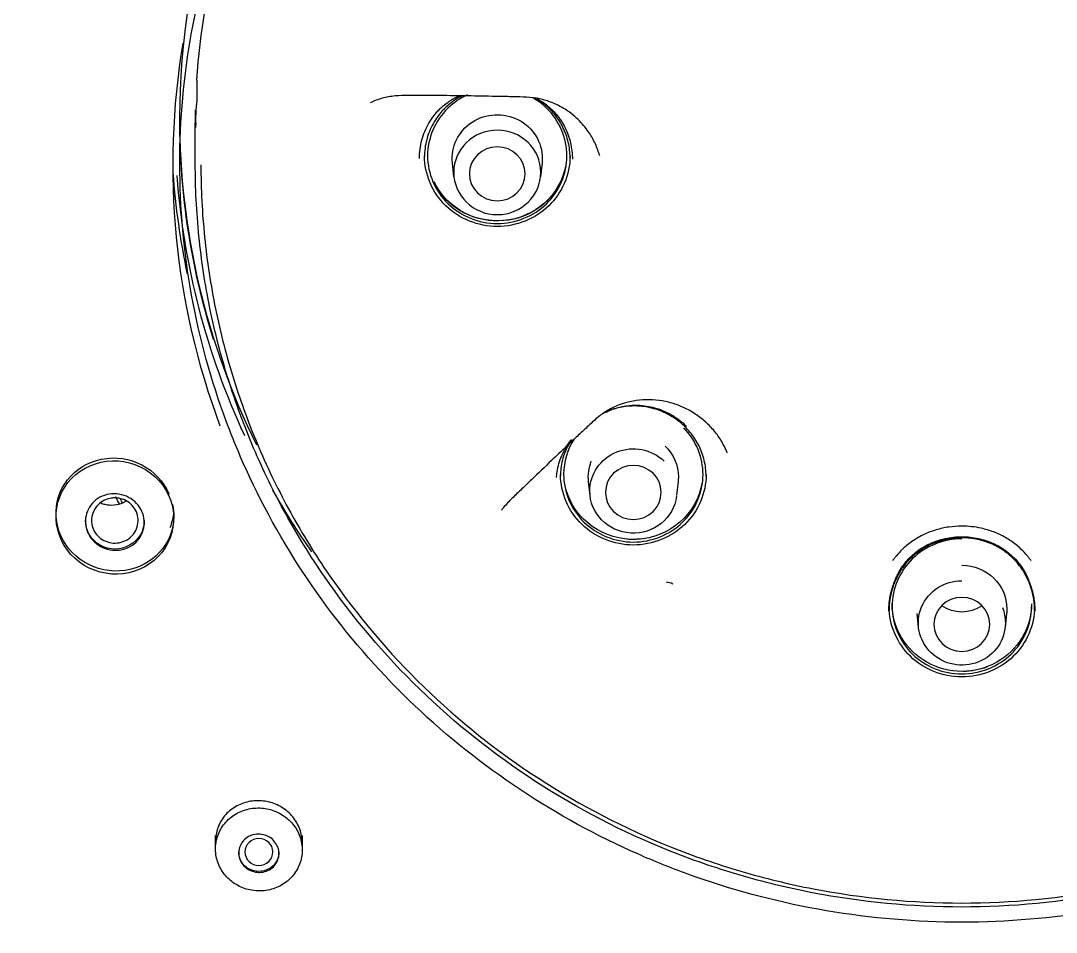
# Model space of a CAD drawing. Header units: centimetres. Extents: x -1797 to 2001, y -8788 to 1856.
# Drawn here: x -919.056 to -915.712, y -8518.914 to -8515.969 of the extents above; entities that cross this region are included whole.
import ezdxf

# ---------------------------------------------------------------- set-up
doc = ezdxf.new("R2010")
doc.units = ezdxf.units.CM
doc.header["$LTSCALE"] = 100
doc.header["$MEASUREMENT"] = 0
doc.layers.add('ID_Furniture-Fixed_02', color=145, linetype='Continuous')
doc.layers.add('WALL-03', color=2, linetype='Continuous')

# ---------------------------------------------------------------- blocks, each defined once
blk = doc.blocks.new('A$C5f37530c')
at = {"layer": 'ID_Furniture-Fixed_02'}
for p, q in [((-64.4726, -162.4361), (-64.4727, -162.4361)), ((-65.3333, -162.5828), (-65.3574, -162.5914)), ((-66.6024, -162.7163), (-66.6024, -162.6693)), ((-65.5192, -162.6565), (-65.5429, -162.6671)), ((-66.8824, -162.6728), (-66.8824, -162.7163)), ((-66.2581, -163.1537), (-66.2581, -163.1537)), ((-64.6124, -163.3885), (-64.6172, -163.4333)), ((-64.328, -163.4333), (-64.3329, -163.3885)), ((-67.3973, -163.7465), (-67.3973, -163.7576)), ((-67.0173, -163.7486), (-67.0173, -163.7405)), ((-65.673, -163.8148), (-65.6779, -163.8596)), ((-65.3887, -163.8596), (-65.3936, -163.8148)), ((-66.7597, -163.8479), (-66.7705, -163.8706)), ((-65.7683, -163.8782), (-65.7683, -163.8826)), ((-65.2983, -163.8823), (-65.2983, -163.8757)), ((-66.8375, -164.0276), (-66.8465, -164.0513)), ((-66.1124, -164.844), (-66.1172, -164.8887)), ((-65.828, -164.8887), (-65.8329, -164.844)), ((-66.9476, -164.8865), (-66.9476, -165.0012)), ((-66.2076, -164.9082), (-66.2076, -164.9117)), ((-65.7376, -164.9115), (-65.7376, -164.9052)), ((-66.9469, -165.0037), (-66.9469, -165.0594)), ((-66.9469, -165.0594), (-66.9446, -165.0594)), ((-66.9425, -165.1564), (-66.9425, -165.1008))]:
    blk.add_line(p, q, dxfattribs=at)
for centre, radius, start, end in [((-64.4725, -165.0345), 2.5984, 90.0044, 109.347), ((-64.4728, -165.0349), 2.5988, 70.6627, 89.9959), ((-64.4974, -164.9725), 2.5314, 114.3929, 134.0692), ((-64.5493, -164.9168), 2.4553, 134.1043, 154.1945), ((-65.4214, -163.5111), 0.0236, 258.1018, 310.3292), ((-64.617, -164.8813), 2.4024, 159.4752, 189.4519), ((-64.6127, -164.8867), 2.3849, 159.4954, 179.9858), ((-64.6082, -164.8847), 2.3895, 180.0335, 200.4925), ((-64.6174, -165.0012), 2.3302, 180, 181.4316), ((-67.1747, -165.019), 0.2284, 0.1838, 3.9875), ((-67.7705, -165.1301), 0.8286, 2.0281, 3.7068)]:
    blk.add_arc(centre, radius, start, end, dxfattribs=at)
for centre, major_axis in [((-64.4726, -165.0029), (5.645, 0)), ((-66.7424, -162.6631), (0.045, 0)), ((-64.4726, -163.3981), (0.09, 0)), ((-65.5333, -163.8244), (0.09, 0)), ((-65.9726, -164.8583), (0.1405, 0)), ((-65.9726, -164.8536), (-0.09, 0))]:
    blk.add_ellipse(centre, major_axis=major_axis, ratio=0.970296, dxfattribs=at)
for centre, major_axis, ratio, start_param, end_param in [((-66.7424, -162.6631), (0.065, 0), 0.970296, 0, 3.141593), ((-64.4726, -164.8861), (-2.525, 0), 0.970296, 5.070408, 5.139768), ((-64.4726, -163.4647), (0.225, 0), 0.970296, 0, 3.141593), ((-64.4726, -163.4029), (0.1405, 0), 0.970296, 0, 4.712389), ((-64.4726, -163.4661), (-0.2268, 0), 0.970296, 4.349134, 4.692969), ((-64.4726, -163.4029), (0.1405, 0), 0.970296, 5.911926, 6.283185), ((-64.4726, -163.5443), (-0.1096, 0), 0.970296, 4.078539, 5.346239), ((-64.4726, -163.4481), (0.1454, 0), 0.970296, 0, 0.10522), ((-64.4726, -163.4481), (0.1454, 0), 0.970296, 4.712389, 6.283185), ((-67.2073, -163.7531), (0.1835, 0.0518), 0.954191, 0, 5.627381), ((-64.4726, -165.0205), (-2.5397, 0), 0.970296, 5.684722, 5.77982), ((-67.2073, -163.7337), (0.095, 0), 0.970296, 0, 3.141593), ((-65.5333, -163.891), (0.225, 0), 0.970296, 0.155832, 2.882791), ((-65.5333, -163.8924), (-0.2268, 0), 0.970296, 4.584513, 4.804481), ((-67.2073, -163.7531), (0.1835, 0.0518), 0.954191, 5.817485, 6.283185), ((-65.5333, -163.8291), (-0.1405, 0), 0.970296, 3.261781, 6.283185), ((-67.2073, -163.7749), (-0.19, 0), 0.970296, 3.213193, 3.500122), ((-64.4726, -165.1352), (-3.0542, 0), 0.970296, -0.472107, -0.463588), ((-64.4726, -165.1502), (-3.051, 0), 0.970296, -0.477295, -0.473119), ((-65.5333, -163.8291), (-0.1405, 0), 0.970296, 0, 2.356194), ((-64.4726, -164.8861), (-2.525, 0), 0.970296, 5.855806, 5.925166), ((-65.5333, -163.8744), (0.1454, 0), 0.970296, 3.036373, 3.509552), ((-65.5333, -163.8744), (0.1454, 0), 0.970296, 0, 0.10522), ((-65.5333, -163.8744), (0.1454, 0), 0.970296, 5.497787, 6.283185), ((-64.4726, -165.0374), (-2.525, 0), 0.970296, 5.835548, 6.283185), ((-64.4726, -165.0205), (-2.5397, 0), 0.970296, 5.859486, 6.21312), ((-64.4726, -165.0302), (-2.525, 0), 0.970296, 5.988335, 6.283185), ((-64.4726, -165.0302), (2.5526, 0), 0.970296, 2.937825, 3.071527), ((-65.9726, -164.9215), (-0.2268, 0), 0.970296, 3.540863, 5.842873), ((-65.9726, -164.9201), (-0.225, 0), 0.970296, 3.234573, 5.849383), ((-65.9726, -164.9036), (0.1454, 0), 0.970296, 3.036373, 6.283185), ((-65.9726, -164.9036), (0.1454, 0), 0.970296, 0, 0.10522), ((-64.4726, -165.0302), (-5.6075, 0), 0.970296, 0, 1.304545), ((-64.4726, -165.0302), (-2.525, 0), 0.970296, 0, 2.960016), ((-64.4726, -164.9407), (-2.475, 0), 0.970296, 0.032329, 0.056596), ((-64.4726, -165.0012), (-2.475, 0), 0.970296, 0.064692, 0.449121)]:
    blk.add_ellipse(centre, major_axis=major_axis, ratio=ratio, start_param=start_param, end_param=end_param, dxfattribs=at)
for points, degree, knots in [([(-70.4169, -164.2267), (-70.4, -164.1104), (-70.3712, -163.9482), (-70.262, -163.4578), (-70.0375, -162.7785), (-69.6987, -162.1409), (-69.4053, -161.6981), (-69.2596, -161.5013), (-69.015, -161.2035), (-68.8548, -161.031), (-68.5773, -160.7618), (-68.4005, -160.6073), (-68.0942, -160.3703), (-67.8891, -160.2273), (-67.4351, -159.9444), (-66.7767, -159.615), (-66.0793, -159.3975), (-65.5365, -159.284), (-65.2961, -159.2458), (-64.9061, -159.2031), (-64.4726, -159.1813), (-64.0391, -159.2031), (-63.6492, -159.2458), (-63.4088, -159.284), (-62.8659, -159.3975), (-62.1685, -159.615), (-61.5102, -159.9444), (-61.0561, -160.2273), (-60.8511, -160.3703), (-60.5447, -160.6073), (-60.368, -160.7618), (-60.0905, -161.031), (-59.9302, -161.2035), (-59.6857, -161.5013), (-59.54, -161.6981), (-59.2465, -162.1409), (-58.9078, -162.7785), (-58.6833, -163.4578), (-58.5741, -163.9482), (-58.5453, -164.1104), (-58.5284, -164.2267)], 3, [0.2715949, 0.2715949, 0.2715949, 0.2715949, 0.2812305, 0.2851025, 0.3127892, 0.339482, 0.3437195, 0.3560105, 0.3593529, 0.3749833, 0.375032, 0.3906139, 0.3938894, 0.4062477, 0.4107021, 0.4368761, 0.4649885, 0.4687355, 0.4811162, 0.4843693, 0.5, 0.5156307, 0.5188838, 0.5312645, 0.5350115, 0.5631239, 0.5892979, 0.5937523, 0.6061106, 0.6093861, 0.624968, 0.6250169, 0.6406471, 0.6439896, 0.6562805, 0.660518, 0.6872108, 0.7148975, 0.7187695, 0.7284051, 0.7284051, 0.7284051, 0.7284051]), ([(-64.4726, -170.4466), (-64.843, -170.4466), (-65.2071, -170.4115), (-65.7445, -170.3081), (-65.9221, -170.2651), (-66.2743, -170.1616), (-66.4493, -170.1009), (-66.9585, -169.8961), (-67.2805, -169.7289), (-67.8898, -169.334), (-68.1783, -169.1041), (-68.6955, -168.6022), (-68.9276, -168.3285), (-69.2349, -167.8827), (-69.3304, -167.7283), (-69.5033, -167.4143), (-69.5814, -167.254), (-69.7911, -166.7631), (-69.8987, -166.4203), (-70.0427, -165.718), (-70.0783, -165.3649), (-70.0787, -164.6555), (-70.0423, -164.2953), (-69.8993, -163.5979), (-69.7936, -163.2589), (-69.5831, -162.765), (-69.5038, -162.602), (-69.3302, -162.2867), (-69.236, -162.1343), (-68.9317, -161.692), (-68.7001, -161.4171), (-68.1771, -160.9091), (-67.8934, -160.6836), (-67.4381, -160.3882), (-67.2813, -160.2968), (-66.9571, -160.1285), (-66.789, -160.0513), (-66.2795, -159.8463), (-65.9301, -159.7434), (-65.212, -159.6039), (-64.8404, -159.5681), (-64.1088, -159.5678), (-63.7452, -159.6023), (-63.2032, -159.7065), (-63.023, -159.7503), (-62.6716, -159.8537), (-62.4994, -159.9134), (-61.9933, -160.1164), (-61.668, -160.2844), (-61.0538, -160.6819), (-60.7712, -160.9069), (-60.2539, -161.4079), (-60.017, -161.6875), (-59.6092, -162.2792), (-59.4368, -162.5916), (-59.2255, -163.0848), (-59.1628, -163.2544), (-59.0556, -163.5964), (-59.011, -163.7688), (-58.9037, -164.2902), (-58.8672, -164.6431), (-58.8664, -165.3604), (-58.9025, -165.7155), (-59.0088, -166.237), (-59.053, -166.4093), (-59.1592, -166.7507), (-59.2216, -166.9207), (-59.4325, -167.4156), (-59.6045, -167.7281), (-60.0104, -168.319), (-60.247, -168.5991), (-60.7641, -169.1017), (-61.0461, -169.3271), (-61.5046, -169.6255), (-61.664, -169.7185), (-61.9879, -169.8868), (-62.1532, -169.9628), (-62.6589, -170.1667), (-63.0104, -170.271), (-63.7358, -170.4115), (-64.1023, -170.4466), (-64.4726, -170.4466)], 3, [0, 0, 0, 0, 0.03125, 0.03125, 0.046875, 0.046875, 0.0625, 0.0625, 0.09375, 0.09375, 0.125, 0.125, 0.15625, 0.15625, 0.171875, 0.171875, 0.1875, 0.1875, 0.21875, 0.21875, 0.25, 0.25, 0.28125, 0.28125, 0.3125, 0.3125, 0.328125, 0.328125, 0.34375, 0.34375, 0.375, 0.375, 0.40625, 0.40625, 0.421875, 0.421875, 0.4375, 0.4375, 0.46875, 0.46875, 0.5, 0.5, 0.53125, 0.53125, 0.546875, 0.546875, 0.5625, 0.5625, 0.59375, 0.59375, 0.625, 0.625, 0.65625, 0.65625, 0.6875, 0.6875, 0.703125, 0.703125, 0.71875, 0.71875, 0.75, 0.75, 0.78125, 0.78125, 0.796875, 0.796875, 0.8125, 0.8125, 0.84375, 0.84375, 0.875, 0.875, 0.90625, 0.90625, 0.921875, 0.921875, 0.9375, 0.9375, 0.96875, 0.96875, 1, 1, 1, 1]), ([(-64.1622, -170.4197), (-63.8992, -170.4056), (-63.6394, -170.3736), (-63.2041, -170.2898), (-63.0269, -170.2469), (-62.6756, -170.1437), (-62.501, -170.0831), (-61.9932, -169.8789), (-61.6721, -169.7122), (-61.0643, -169.3182), (-60.7765, -169.0889), (-60.2607, -168.5883), (-60.0292, -168.3153), (-59.7226, -167.8707), (-59.6275, -167.7167), (-59.455, -167.4036), (-59.377, -167.2436), (-59.1679, -166.754), (-59.0606, -166.4121), (-58.917, -165.7116), (-58.8815, -165.3594), (-58.8811, -164.6518), (-58.9174, -164.2926), (-59.0599, -163.597), (-59.1655, -163.2589), (-59.3754, -162.7662), (-59.4545, -162.6036), (-59.6276, -162.2892), (-59.7216, -162.1371), (-60.0251, -161.696), (-60.2561, -161.4218), (-60.7777, -160.9151), (-61.0607, -160.6903), (-61.5148, -160.3956), (-61.6713, -160.3045), (-61.9946, -160.1365), (-62.1622, -160.0595), (-62.6704, -159.8551), (-63.0189, -159.7524), (-63.7352, -159.6133), (-64.1058, -159.5776), (-64.8355, -159.5774), (-65.1982, -159.6117), (-65.7387, -159.7157), (-65.9185, -159.7593), (-66.269, -159.8624), (-66.4407, -159.922), (-66.9455, -160.1245), (-67.27, -160.292), (-67.8827, -160.6885), (-68.1644, -160.9129), (-68.6805, -161.4127), (-68.9168, -161.6915), (-69.3235, -162.2817), (-69.4955, -162.5933), (-69.7062, -163.0852), (-69.7687, -163.2543), (-69.8757, -163.5955), (-69.9201, -163.7675), (-70.0271, -164.2875), (-70.0636, -164.6395), (-70.0643, -165.3549), (-70.0284, -165.7091), (-69.9223, -166.2293), (-69.8783, -166.4011), (-69.7723, -166.7417), (-69.7101, -166.9112), (-69.4998, -167.4048), (-69.3282, -167.7165), (-68.9233, -168.3058), (-68.6874, -168.5853), (-68.1715, -169.0865), (-67.8903, -169.3114), (-67.4329, -169.609), (-67.274, -169.7017), (-66.951, -169.8697), (-66.7861, -169.9455), (-66.3349, -170.1274), (-66.0417, -170.2191), (-65.7403, -170.2871)], 3, [0.0087958, 0.0087958, 0.0087958, 0.0087958, 0.03125, 0.03125, 0.046875, 0.046875, 0.0625, 0.0625, 0.09375, 0.09375, 0.125, 0.125, 0.15625, 0.15625, 0.171875, 0.171875, 0.1875, 0.1875, 0.21875, 0.21875, 0.25, 0.25, 0.28125, 0.28125, 0.3125, 0.3125, 0.328125, 0.328125, 0.34375, 0.34375, 0.375, 0.375, 0.40625, 0.40625, 0.421875, 0.421875, 0.4375, 0.4375, 0.46875, 0.46875, 0.5, 0.5, 0.53125, 0.53125, 0.546875, 0.546875, 0.5625, 0.5625, 0.59375, 0.59375, 0.625, 0.625, 0.65625, 0.65625, 0.6875, 0.6875, 0.703125, 0.703125, 0.71875, 0.71875, 0.75, 0.75, 0.78125, 0.78125, 0.796875, 0.796875, 0.8125, 0.8125, 0.84375, 0.84375, 0.875, 0.875, 0.90625, 0.90625, 0.921875, 0.921875, 0.9375, 0.9375, 0.9638021, 0.9638021, 0.9638021, 0.9638021]), ([(-64.4726, -162.4851), (-64.6336, -162.4851), (-64.8774, -162.5082), (-65.1535, -162.5755), (-65.3074, -162.6249), (-65.5327, -162.7092), (-65.8567, -162.8769), (-66.109, -163.0781), (-66.3366, -163.2989), (-66.4923, -163.4828), (-66.6384, -163.7197), (-66.7112, -163.8601), (-66.7764, -164.0029), (-66.8447, -164.1879), (-66.9041, -164.4177), (-66.9398, -164.6519), (-66.9476, -164.8085), (-66.9476, -164.8869), (-66.9476, -164.8872), (-66.9476, -164.8875)], 3, [0, 0, 0, 0, 0.0312417, 0.0468631, 0.0546738, 0.0624845, 0.0937272, 0.12497, 0.12497, 0.1562124, 0.1718336, 0.1796441, 0.1874547, 0.2030759, 0.2186971, 0.2343183, 0.2499395, 0.2499395, 0.25, 0.25, 0.25, 0.25]), ([(-66.9294, -164.8827), (-66.9294, -164.8824), (-66.9294, -164.8821), (-66.9294, -164.8042), (-66.9216, -164.6488), (-66.8861, -164.4163), (-66.8272, -164.1882), (-66.7594, -164.0046), (-66.6947, -163.8629), (-66.6225, -163.7235), (-66.4774, -163.4883), (-66.3228, -163.3059), (-66.0969, -163.0866), (-65.8465, -162.8869), (-65.5249, -162.7204), (-65.3013, -162.6368), (-65.1485, -162.5877), (-64.8745, -162.521), (-64.6324, -162.498), (-64.4726, -162.498)], 3, [0.75, 0.75, 0.75, 0.75, 0.7500605, 0.7500605, 0.7656817, 0.7813029, 0.7969241, 0.8125453, 0.8203559, 0.8281664, 0.8437876, 0.87503, 0.87503, 0.9062728, 0.9375155, 0.9453262, 0.9531369, 0.9687583, 1, 1, 1, 1]), ([(-61.9977, -164.9019), (-61.9976, -164.8968), (-61.9976, -164.8917), (-61.9976, -164.7298), (-62.0216, -164.4929), (-62.1009, -164.1871), (-62.2093, -163.8928), (-62.3634, -163.6127), (-62.5573, -163.3597), (-62.6654, -163.2439), (-62.8371, -163.0773), (-63.0272, -162.926), (-63.3066, -162.764), (-63.5255, -162.6638), (-63.7548, -162.5844), (-64.0682, -162.5083), (-64.3113, -162.4851), (-64.4726, -162.4851), (-64.4726, -162.4851), (-64.4726, -162.4851), (-64.4726, -162.4851)], 3, [0.7487894, 0.7487894, 0.7487894, 0.7487894, 0.7498052, 0.7498052, 0.7810462, 0.7966667, 0.8122872, 0.8435283, 0.8591488, 0.8747693, 0.8747693, 0.9060767, 0.9217304, 0.9373841, 0.9530378, 0.9686915, 0.9999989, 0.9999989, 0.9999989, 1, 1, 1, 1]), ([(-64.4726, -162.498), (-64.4726, -162.498), (-64.4726, -162.498), (-64.4726, -162.498), (-64.3125, -162.498), (-64.0711, -162.5211), (-63.7601, -162.5965), (-63.5325, -162.6754), (-63.3153, -162.7749), (-63.0379, -162.9356), (-62.8491, -163.0859), (-62.6787, -163.2513), (-62.5714, -163.3661), (-62.379, -163.6173), (-62.226, -163.8954), (-62.1184, -164.1875), (-62.0399, -164.4901), (-62.0161, -164.7242), (-62.0159, -164.8788)], 3, [0, 0, 0, 0, 0.0000011, 0.0000011, 0.0000011, 0.0313085, 0.0469622, 0.0626159, 0.0782696, 0.0939233, 0.1252307, 0.1252307, 0.1408512, 0.1564717, 0.1877128, 0.2033333, 0.2189538, 0.25, 0.25, 0.25, 0.25]), ([(-66.7366, -162.5371), (-66.7209, -162.5375), (-66.7052, -162.5405), (-66.6906, -162.5459), (-66.676, -162.5513), (-66.6623, -162.5591), (-66.6504, -162.5689), (-66.6386, -162.5786), (-66.6284, -162.5904), (-66.6206, -162.6034), (-66.6129, -162.6164), (-66.6074, -162.6309), (-66.6046, -162.6457), (-66.6019, -162.6605), (-66.6017, -162.6759), (-66.6043, -162.6908), (-66.6068, -162.7057), (-66.612, -162.7204), (-66.6195, -162.7337), (-66.627, -162.7469), (-66.637, -162.7591), (-66.6486, -162.7693), (-66.6602, -162.7795), (-66.6737, -162.788), (-66.6881, -162.7939), (-66.7025, -162.7999), (-66.7182, -162.8036), (-66.7337, -162.8048), (-66.7494, -162.8059), (-66.7653, -162.8045), (-66.7804, -162.8006), (-66.7955, -162.7967), (-66.81, -162.7903), (-66.8228, -162.7818), (-66.8357, -162.7734), (-66.8472, -162.7626), (-66.8563, -162.7505), (-66.8654, -162.7384), (-66.8725, -162.7246), (-66.8769, -162.7102), (-66.8813, -162.6958), (-66.8831, -162.6804), (-66.8822, -162.6654), (-66.8814, -162.6504), (-66.8778, -162.6353), (-66.8717, -162.6213), (-66.8657, -162.6074), (-66.8571, -162.5942), (-66.8467, -162.5829), (-66.8363, -162.5716), (-66.8237, -162.5619), (-66.81, -162.5545), (-66.7963, -162.5471), (-66.7811, -162.5419), (-66.7657, -162.5392), (-66.7561, -162.5375), (-66.7463, -162.5368), (-66.7366, -162.5371)], 3, [0, 0, 0, 0, 0.053826, 0.053826, 0.053826, 0.107647, 0.107647, 0.107647, 0.161545, 0.161545, 0.161545, 0.215468, 0.215468, 0.215468, 0.269318, 0.269318, 0.269318, 0.323033, 0.323033, 0.323033, 0.376607, 0.376607, 0.376607, 0.430099, 0.430099, 0.430099, 0.483601, 0.483601, 0.483601, 0.537201, 0.537201, 0.537201, 0.590944, 0.590944, 0.590944, 0.644815, 0.644815, 0.644815, 0.69874, 0.69874, 0.69874, 0.752623, 0.752623, 0.752623, 0.806385, 0.806385, 0.806385, 0.86, 0.86, 0.86, 0.913507, 0.913507, 0.913507, 0.966995, 0.966995, 0.966995, 1, 1, 1, 1]), ([(-66.7424, -162.5971), (-66.7497, -162.5972), (-66.757, -162.5986), (-66.7639, -162.601), (-66.7707, -162.6034), (-66.7773, -162.6069), (-66.783, -162.6114), (-66.7886, -162.6158), (-66.7936, -162.6211), (-66.7974, -162.627), (-66.8013, -162.6329), (-66.8041, -162.6395), (-66.8058, -162.6462), (-66.8074, -162.6529), (-66.8078, -162.66), (-66.8071, -162.6668), (-66.8063, -162.6736), (-66.8042, -162.6804), (-66.8011, -162.6866), (-66.798, -162.6928), (-66.7937, -162.6985), (-66.7886, -162.7033), (-66.7834, -162.7082), (-66.7773, -162.7122), (-66.7707, -162.7151), (-66.7641, -162.718), (-66.7568, -162.7198), (-66.7495, -162.7204), (-66.7423, -162.7211), (-66.7348, -162.7205), (-66.7276, -162.7188), (-66.7205, -162.717), (-66.7136, -162.7141), (-66.7075, -162.7103), (-66.7014, -162.7065), (-66.6958, -162.7016), (-66.6914, -162.6961), (-66.6869, -162.6906), (-66.6833, -162.6843), (-66.681, -162.6778), (-66.6786, -162.6712), (-66.6774, -162.6643), (-66.6774, -162.6574), (-66.6775, -162.6505), (-66.6787, -162.6436), (-66.6811, -162.6371), (-66.6836, -162.6306), (-66.6872, -162.6245), (-66.6918, -162.6192), (-66.6963, -162.6139), (-66.702, -162.6092), (-66.7082, -162.6057), (-66.7144, -162.6022), (-66.7214, -162.5996), (-66.7286, -162.5982), (-66.7331, -162.5974), (-66.7378, -162.597), (-66.7424, -162.5971)], 3, [0, 0, 0, 0, 0.053451, 0.053451, 0.053451, 0.106916, 0.106916, 0.106916, 0.160183, 0.160183, 0.160183, 0.21336, 0.21336, 0.21336, 0.266679, 0.266679, 0.266679, 0.320306, 0.320306, 0.320306, 0.374277, 0.374277, 0.374277, 0.428479, 0.428479, 0.428479, 0.482692, 0.482692, 0.482692, 0.536693, 0.536693, 0.536693, 0.590352, 0.590352, 0.590352, 0.643691, 0.643691, 0.643691, 0.696873, 0.696873, 0.696873, 0.750126, 0.750126, 0.750126, 0.803645, 0.803645, 0.803645, 0.857513, 0.857513, 0.857513, 0.911661, 0.911661, 0.911661, 0.965897, 0.965897, 0.965897, 1, 1, 1, 1]), ([(-66.6025, -162.6928), (-66.6025, -162.6983), (-66.6028, -162.7038), (-66.6035, -162.7092), (-66.6055, -162.7241), (-66.6101, -162.7389), (-66.6172, -162.7524), (-66.6241, -162.7658), (-66.6336, -162.7784), (-66.6449, -162.789), (-66.656, -162.7995), (-66.6692, -162.8084), (-66.6833, -162.8149), (-66.6974, -162.8215), (-66.7128, -162.8258), (-66.7283, -162.8276), (-66.7438, -162.8294), (-66.7598, -162.8287), (-66.7749, -162.8256), (-66.7902, -162.8224), (-66.805, -162.8167), (-66.8181, -162.8089), (-66.8314, -162.8011), (-66.8433, -162.791), (-66.853, -162.7794), (-66.8626, -162.7677), (-66.8703, -162.7543), (-66.8753, -162.7401), (-66.88, -162.7268), (-66.8824, -162.7124), (-66.8824, -162.6982)], 3, [0.2506603, 0.2506603, 0.2506603, 0.2506603, 0.2704016, 0.2704016, 0.2704016, 0.3241708, 0.3241708, 0.3241708, 0.3775931, 0.3775931, 0.3775931, 0.4307943, 0.4307943, 0.4307943, 0.483994, 0.483994, 0.483994, 0.5374103, 0.5374103, 0.5374103, 0.5911681, 0.5911681, 0.5911681, 0.6452468, 0.6452468, 0.6452468, 0.6994855, 0.6994855, 0.6994855, 0.7507414, 0.7507414, 0.7507414, 0.7507414]), ([(-64.4726, -163.2283), (-64.5347, -163.2283), (-64.5954, -163.253), (-64.6822, -163.3371), (-64.7076, -163.3966), (-64.7076, -163.4561), (-64.7076, -163.4562), (-64.7076, -163.4563)], 3, [0, 0, 0, 0, 0.125, 0.125, 0.25, 0.25, 0.2502171, 0.2502171, 0.2502171, 0.2502171]), ([(-64.4726, -163.6743), (-64.532, -163.6743), (-64.5901, -163.6507), (-64.6732, -163.5703), (-64.6976, -163.5133), (-64.6977, -163.3995), (-64.6739, -163.3428), (-64.59, -163.2613), (-64.5322, -163.238), (-64.4727, -163.238)], 3, [0.5000581, 0.5000581, 0.5000581, 0.5000581, 0.625, 0.625, 0.75, 0.75, 0.875, 0.875, 1, 1, 1, 1]), ([(-64.4727, -163.238), (-64.4133, -163.238), (-64.3551, -163.2616), (-64.2721, -163.342), (-64.2477, -163.399), (-64.2476, -163.456), (-64.2476, -163.4562), (-64.2476, -163.4563)], 3, [0, 0, 0, 0, 0.125, 0.125, 0.25, 0.25, 0.2502984, 0.2502984, 0.2502984, 0.2502984]), ([(-64.2376, -163.456), (-64.2377, -163.3967), (-64.2626, -163.3376), (-64.3502, -163.2526), (-64.4105, -163.2283), (-64.4726, -163.2283)], 3, [0.7502171, 0.7502171, 0.7502171, 0.7502171, 0.875, 0.875, 1, 1, 1, 1]), ([(-64.7086, -163.4413), (-64.7085, -163.4428), (-64.7085, -163.4473), (-64.708, -163.4583), (-64.7069, -163.4697), (-64.7054, -163.4794), (-64.7043, -163.4859), (-64.7027, -163.494), (-64.7005, -163.5036), (-64.698, -163.5131), (-64.6951, -163.5225), (-64.6909, -163.5347), (-64.6872, -163.5437), (-64.6829, -163.5534), (-64.6792, -163.5611), (-64.673, -163.5723), (-64.6661, -163.5832), (-64.6573, -163.5954), (-64.6489, -163.6053), (-64.6399, -163.6147), (-64.632, -163.6222), (-64.6203, -163.6322), (-64.6024, -163.6452), (-64.5849, -163.6549), (-64.5687, -163.6622), (-64.5605, -163.6655), (-64.5458, -163.6706), (-64.5263, -163.676), (-64.4996, -163.6803), (-64.4816, -163.6813), (-64.4726, -163.6813)], 3, [0.4999999, 0.4999999, 0.4999999, 0.4999999, 0.5060622, 0.5190686, 0.5450815, 0.5515847, 0.558088, 0.5710944, 0.5841009, 0.5971073, 0.6101138, 0.6231202, 0.6491331, 0.6491331, 0.6666764, 0.6842198, 0.7017631, 0.7193065, 0.7456215, 0.7543932, 0.7719365, 0.7894799, 0.8157949, 0.8596532, 0.8684249, 0.8859683, 0.8947399, 0.9298266, 0.9649133, 1, 1, 1, 1]), ([(-64.4726, -163.6778), (-64.4813, -163.6778), (-64.4987, -163.6769), (-64.5246, -163.6727), (-64.5435, -163.6675), (-64.5578, -163.6625), (-64.5658, -163.6593), (-64.5816, -163.6523), (-64.5987, -163.6428), (-64.6164, -163.6303), (-64.6281, -163.6207), (-64.636, -163.6134), (-64.6452, -163.6043), (-64.6538, -163.5946), (-64.663, -163.5825), (-64.6703, -163.5718), (-64.677, -163.5606), (-64.681, -163.5529), (-64.6857, -163.5432), (-64.6896, -163.5343), (-64.694, -163.5223), (-64.697, -163.513), (-64.6997, -163.5037), (-64.7019, -163.4943), (-64.7035, -163.4864), (-64.7046, -163.4801), (-64.7061, -163.4707), (-64.7072, -163.4598), (-64.7076, -163.4493), (-64.7076, -163.4449), (-64.7076, -163.4436)], 3, [0.0000016, 0.0000016, 0.0000016, 0.0000016, 0.0350867, 0.0701734, 0.1052601, 0.1140317, 0.1315751, 0.1403468, 0.1842051, 0.2105201, 0.2280635, 0.2456068, 0.2543785, 0.2806935, 0.2982369, 0.3157802, 0.3333236, 0.3508669, 0.3508669, 0.3768798, 0.3898862, 0.4028927, 0.4158991, 0.4289056, 0.441912, 0.4484153, 0.4549185, 0.4809314, 0.4939378, 0.5, 0.5, 0.5, 0.5]), ([(-64.4726, -163.6813), (-64.4637, -163.6813), (-64.4457, -163.6803), (-64.4223, -163.6765), (-64.407, -163.6727), (-64.3899, -163.6676), (-64.3764, -163.6624), (-64.3625, -163.6557), (-64.3546, -163.6516), (-64.345, -163.646), (-64.3357, -163.6399), (-64.3295, -163.6354), (-64.326, -163.6327), (-64.3173, -163.6259), (-64.3035, -163.6135), (-64.2863, -163.5938), (-64.2719, -163.5725), (-64.2642, -163.5574), (-64.2593, -163.5466), (-64.2568, -163.5407), (-64.2533, -163.5316), (-64.2502, -163.5224), (-64.2463, -163.51), (-64.2423, -163.494), (-64.2389, -163.4745), (-64.2371, -163.4567), (-64.2367, -163.4458), (-64.2367, -163.4412)], 3, [0, 0, 0, 0, 0.0350803, 0.0701606, 0.0920857, 0.0964708, 0.1403211, 0.1490912, 0.1578613, 0.1754014, 0.1929415, 0.2017116, 0.2060966, 0.2104817, 0.245562, 0.2806422, 0.3157225, 0.3508028, 0.3508028, 0.3638136, 0.3768244, 0.3898351, 0.4028459, 0.4288675, 0.4548891, 0.4809106, 0.5000001, 0.5000001, 0.5000001, 0.5000001]), ([(-64.2376, -163.4435), (-64.2376, -163.4478), (-64.2379, -163.4583), (-64.2397, -163.4753), (-64.2431, -163.4943), (-64.2472, -163.5099), (-64.2512, -163.5222), (-64.2545, -163.5313), (-64.2582, -163.5403), (-64.261, -163.5461), (-64.2662, -163.5569), (-64.2746, -163.572), (-64.2899, -163.5931), (-64.3074, -163.6122), (-64.3212, -163.6242), (-64.3298, -163.6308), (-64.3333, -163.6334), (-64.3395, -163.6378), (-64.3486, -163.6436), (-64.358, -163.649), (-64.3657, -163.653), (-64.3794, -163.6595), (-64.3925, -163.6645), (-64.4091, -163.6695), (-64.4239, -163.6732), (-64.4466, -163.6769), (-64.464, -163.6778), (-64.4726, -163.6778)], 3, [0.5, 0.5, 0.5, 0.5, 0.5190894, 0.5451109, 0.5711325, 0.5971541, 0.6101649, 0.6231756, 0.6361864, 0.6491972, 0.6491972, 0.6842775, 0.7193578, 0.754438, 0.7895183, 0.7939034, 0.7982884, 0.8070585, 0.8245986, 0.8421387, 0.8509088, 0.8596789, 0.9035292, 0.9079143, 0.9298394, 0.9649197, 1, 1, 1, 1]), ([(-67.1992, -163.5604), (-67.1491, -163.5617), (-67.101, -163.5827), (-67.0339, -163.6519), (-67.0154, -163.7002), (-67.0195, -163.7958), (-67.0418, -163.8429), (-67.1157, -163.9095), (-67.1659, -163.9278), (-67.2649, -163.9253), (-67.3135, -163.9043), (-67.3806, -163.8353), (-67.3992, -163.7874), (-67.3951, -163.6908), (-67.3725, -163.6438), (-67.2993, -163.5778), (-67.2493, -163.5592), (-67.1992, -163.5604)], 3, [0, 0, 0, 0, 0.125, 0.125, 0.25, 0.25, 0.375, 0.375, 0.5, 0.5, 0.625, 0.625, 0.75, 0.75, 0.875, 0.875, 1, 1, 1, 1]), ([(-64.4726, -163.7155), (-64.4867, -163.7155), (-64.5078, -163.714), (-64.5354, -163.709), (-64.5626, -163.7019), (-64.5953, -163.6894), (-64.632, -163.6684), (-64.6562, -163.649), (-64.6746, -163.6309), (-64.6837, -163.6205), (-64.6919, -163.6099), (-64.6948, -163.6059), (-64.6966, -163.6033)], 3, [0, 0, 0, 0, 0.0357143, 0.0535714, 0.0714286, 0.1071429, 0.1428571, 0.1785714, 0.1875, 0.2098214, 0.2142857, 0.2226205, 0.2226205, 0.2226205, 0.2226205]), ([(-64.2487, -163.6034), (-64.2505, -163.606), (-64.2544, -163.6113), (-64.2648, -163.6245), (-64.2789, -163.6395), (-64.2972, -163.6555), (-64.3196, -163.672), (-64.3498, -163.6893), (-64.3827, -163.7019), (-64.4234, -163.7125), (-64.4515, -163.7155), (-64.4726, -163.7155)], 3, [0.7774573, 0.7774573, 0.7774573, 0.7774573, 0.7857143, 0.7946429, 0.8214286, 0.8392857, 0.8571429, 0.8928571, 0.9285714, 0.9464286, 1, 1, 1, 1]), ([(-67.2073, -163.6376), (-67.2179, -163.6379), (-67.2287, -163.6399), (-67.2388, -163.6435), (-67.2488, -163.6471), (-67.2584, -163.6525), (-67.2668, -163.6591), (-67.275, -163.6657), (-67.2823, -163.6737), (-67.2879, -163.6825), (-67.2935, -163.6913), (-67.2977, -163.701), (-67.3, -163.711), (-67.3023, -163.721), (-67.3029, -163.7314), (-67.3017, -163.7415), (-67.3005, -163.7515), (-67.2975, -163.7615), (-67.2929, -163.7705), (-67.2883, -163.7796), (-67.2819, -163.788), (-67.2744, -163.795), (-67.2669, -163.802), (-67.258, -163.8079), (-67.2484, -163.8121), (-67.2388, -163.8163), (-67.2282, -163.819), (-67.2176, -163.8198), (-67.2069, -163.8207), (-67.196, -163.8198), (-67.1855, -163.8172), (-67.1751, -163.8146), (-67.165, -163.8102), (-67.156, -163.8045), (-67.1471, -163.7987), (-67.139, -163.7914), (-67.1324, -163.7832), (-67.1259, -163.775), (-67.1207, -163.7657), (-67.1173, -163.756), (-67.1139, -163.7462), (-67.1122, -163.7359), (-67.1123, -163.7257), (-67.1124, -163.7156), (-67.1143, -163.7054), (-67.1179, -163.6959), (-67.1215, -163.6864), (-67.1268, -163.6774), (-67.1335, -163.6697), (-67.1402, -163.6619), (-67.1484, -163.6552), (-67.1574, -163.65), (-67.1665, -163.6448), (-67.1767, -163.6411), (-67.1871, -163.6392), (-67.1937, -163.638), (-67.2005, -163.6374), (-67.2073, -163.6376)], 3, [0, 0, 0, 0, 0.053819, 0.053819, 0.053819, 0.107653, 0.107653, 0.107653, 0.161273, 0.161273, 0.161273, 0.214639, 0.214639, 0.214639, 0.267901, 0.267901, 0.267901, 0.321253, 0.321253, 0.321253, 0.374849, 0.374849, 0.374849, 0.428737, 0.428737, 0.428737, 0.482838, 0.482838, 0.482838, 0.536977, 0.536977, 0.536977, 0.590964, 0.590964, 0.590964, 0.644676, 0.644676, 0.644676, 0.69811, 0.69811, 0.69811, 0.751388, 0.751388, 0.751388, 0.804695, 0.804695, 0.804695, 0.858203, 0.858203, 0.858203, 0.911999, 0.911999, 0.911999, 0.966044, 0.966044, 0.966044, 1, 1, 1, 1]), ([(-67.2073, -163.8066), (-67.1989, -163.8066), (-67.1904, -163.8052), (-67.1825, -163.8025), (-67.1745, -163.7997), (-67.167, -163.7957), (-67.1604, -163.7906), (-67.1538, -163.7855), (-67.1481, -163.7792), (-67.1436, -163.7723), (-67.1392, -163.7653), (-67.1359, -163.7576), (-67.1341, -163.7496), (-67.1323, -163.7417), (-67.1318, -163.7333), (-67.1328, -163.7252), (-67.1338, -163.7171), (-67.1362, -163.7091), (-67.1399, -163.7017), (-67.1436, -163.6944), (-67.1486, -163.6876), (-67.1546, -163.6818), (-67.1606, -163.6761), (-67.1677, -163.6713), (-67.1753, -163.6678), (-67.1829, -163.6643), (-67.1913, -163.662), (-67.1996, -163.6612), (-67.208, -163.6603), (-67.2167, -163.6608), (-67.2248, -163.6627), (-67.233, -163.6646), (-67.241, -163.6679), (-67.2481, -163.6723), (-67.2551, -163.6767), (-67.2615, -163.6824), (-67.2667, -163.6888), (-67.2719, -163.6952), (-67.276, -163.7026), (-67.2787, -163.7103), (-67.2814, -163.718), (-67.2827, -163.7263), (-67.2826, -163.7345), (-67.2825, -163.7426), (-67.281, -163.7509), (-67.2781, -163.7586), (-67.2752, -163.7663), (-67.2709, -163.7736), (-67.2656, -163.7799), (-67.2603, -163.7862), (-67.2537, -163.7917), (-67.2465, -163.796), (-67.2394, -163.8002), (-67.2313, -163.8033), (-67.2231, -163.805), (-67.2179, -163.8061), (-67.2126, -163.8066), (-67.2073, -163.8066)], 3, [0, 0, 0, 0, 0.053661, 0.053661, 0.053661, 0.107337, 0.107337, 0.107337, 0.161045, 0.161045, 0.161045, 0.214693, 0.214693, 0.214693, 0.268314, 0.268314, 0.268314, 0.321944, 0.321944, 0.321944, 0.375626, 0.375626, 0.375626, 0.429399, 0.429399, 0.429399, 0.483211, 0.483211, 0.483211, 0.53696, 0.53696, 0.53696, 0.590654, 0.590654, 0.590654, 0.644305, 0.644305, 0.644305, 0.697939, 0.697939, 0.697939, 0.751595, 0.751595, 0.751595, 0.805321, 0.805321, 0.805321, 0.859098, 0.859098, 0.859098, 0.912829, 0.912829, 0.912829, 0.96653, 0.96653, 0.96653, 1, 1, 1, 1]), ([(-65.5333, -163.6545), (-65.5954, -163.6546), (-65.6561, -163.6793), (-65.7428, -163.7635), (-65.7683, -163.823), (-65.7683, -163.8825), (-65.7683, -163.8826), (-65.7683, -163.8827)], 3, [0, 0, 0, 0, 0.125, 0.125, 0.25, 0.25, 0.2501973, 0.2501973, 0.2501973, 0.2501973]), ([(-65.7245, -163.9974), (-65.7461, -163.9633), (-65.7582, -163.9234), (-65.7584, -163.8253), (-65.7341, -163.7688), (-65.6511, -163.6881), (-65.5929, -163.6643), (-65.5334, -163.6642)], 3, [0.6621082, 0.6621082, 0.6621082, 0.6621082, 0.75, 0.75, 0.875, 0.875, 1, 1, 1, 1]), ([(-65.5334, -163.6642), (-65.4739, -163.6642), (-65.4158, -163.6878), (-65.3327, -163.7682), (-65.3083, -163.8252), (-65.3082, -163.9372), (-65.3306, -163.9921), (-65.3701, -164.0326)], 3, [0, 0, 0, 0, 0.125, 0.125, 0.25, 0.25, 0.3710096, 0.3710096, 0.3710096, 0.3710096]), ([(-65.2983, -163.8825), (-65.2983, -163.8824), (-65.2983, -163.8823), (-65.2983, -163.8228), (-65.3238, -163.7633), (-65.4104, -163.6792), (-65.4712, -163.6545), (-65.5333, -163.6545)], 3, [0.7498072, 0.7498072, 0.7498072, 0.7498072, 0.75, 0.75, 0.875, 0.875, 1, 1, 1, 1]), ([(-65.2926, -164.045), (-65.3026, -164.0547), (-65.324, -164.0726), (-65.3597, -164.0945), (-65.3986, -164.1108), (-65.4395, -164.1211), (-65.482, -164.1251), (-65.5239, -164.1224), (-65.5582, -164.1147), (-65.5844, -164.1053), (-65.6094, -164.0939), (-65.6384, -164.0756), (-65.6645, -164.0527), (-65.6858, -164.0325), (-65.7073, -164.0125), (-65.7285, -163.9925), (-65.7606, -163.9623), (-65.8031, -163.9221), (-65.8508, -163.8766), (-65.893, -163.8359), (-65.9249, -163.8056), (-65.947, -163.7828), (-65.9577, -163.7693), (-65.9598, -163.7666)], 3, [0, 0, 0, 0, 0.0357143, 0.0714286, 0.1071429, 0.1428571, 0.1785714, 0.2142857, 0.25, 0.2678571, 0.2857143, 0.3214286, 0.3571429, 0.375, 0.3928571, 0.4285714, 0.4464286, 0.5, 0.5714286, 0.6071429, 0.6428571, 0.6785714, 0.6875, 0.6875, 0.6875, 0.6875]), ([(-67.2524, -163.7903), (-67.2482, -163.7886), (-67.2438, -163.7872), (-67.2394, -163.7861), (-67.2296, -163.7838), (-67.2192, -163.7831), (-67.2092, -163.784), (-67.1991, -163.7849), (-67.189, -163.7876), (-67.1798, -163.7917), (-67.177, -163.793), (-67.1742, -163.7944), (-67.1715, -163.796)], 3, [0.4590661, 0.4590661, 0.4590661, 0.4590661, 0.483095, 0.483095, 0.483095, 0.5367403, 0.5367403, 0.5367403, 0.5904257, 0.5904257, 0.5904257, 0.6069862, 0.6069862, 0.6069862, 0.6069862]), ([(-65.7812, -163.8724), (-65.7809, -163.8784), (-65.7795, -163.8941), (-65.7742, -163.9184), (-65.7641, -163.9444), (-65.7554, -163.961), (-65.7459, -163.9769), (-65.7403, -163.9853), (-65.7343, -163.9933), (-65.7337, -163.994)], 3, [0.2480204, 0.2480204, 0.2480204, 0.2480204, 0.2723029, 0.3112033, 0.3501038, 0.3890042, 0.3890042, 0.4280235, 0.4317243, 0.4317243, 0.4317243, 0.4317243]), ([(-65.7317, -163.9952), (-65.7319, -163.9951), (-65.737, -163.9878), (-65.7417, -163.9801), (-65.7498, -163.9645), (-65.7569, -163.9482), (-65.7642, -163.9224), (-65.7677, -163.8988), (-65.7683, -163.8839), (-65.7683, -163.8782)], 3, [0.5711112, 0.5711112, 0.5711112, 0.5711112, 0.5719765, 0.6109958, 0.6109958, 0.6498962, 0.6887967, 0.7276971, 0.7515008, 0.7515008, 0.7515008, 0.7515008]), ([(-65.2983, -163.8757), (-65.2983, -163.8762), (-65.2983, -163.8853), (-65.2994, -163.9029), (-65.304, -163.9282), (-65.3138, -163.9608), (-65.329, -163.9911), (-65.3494, -164.0188), (-65.361, -164.0314), (-65.3671, -164.0373)], 3, [0.7520252, 0.7520252, 0.7520252, 0.7520252, 0.7544354, 0.7895161, 0.8245967, 0.8596774, 0.9298387, 0.9649193, 1, 1, 1, 1]), ([(-65.2293, -163.9508), (-65.2332, -163.9607), (-65.2435, -163.9827), (-65.2642, -164.0147), (-65.2827, -164.0354), (-65.2926, -164.045)], 3, [0.90096383, 0.90096383, 0.90096383, 0.90096383, 0.92857143, 0.96428571, 1, 1, 1, 1]), ([(-65.3671, -164.0373), (-65.3763, -164.0462), (-65.3897, -164.0572), (-65.4114, -164.0714), (-65.4305, -164.0818), (-65.4545, -164.0915), (-65.4797, -164.0986), (-65.5077, -164.1032), (-65.5337, -164.1042), (-65.5597, -164.1022), (-65.5832, -164.0979), (-65.5997, -164.0928), (-65.6158, -164.0867), (-65.6237, -164.0832), (-65.6314, -164.0793)], 3, [0.0000016, 0.0000016, 0.0000016, 0.0000016, 0.05263, 0.0701734, 0.1052601, 0.1403468, 0.1754335, 0.2105201, 0.2543785, 0.2806935, 0.3157802, 0.3508669, 0.3508669, 0.3858849, 0.3858849, 0.3858849, 0.3858849]), ([(-65.6314, -164.0792), (-65.6234, -164.0834), (-65.6151, -164.0872), (-65.5988, -164.0938), (-65.5826, -164.0993), (-65.5592, -164.1041), (-65.533, -164.1067), (-65.5065, -164.1061), (-65.4778, -164.1017), (-65.452, -164.0945), (-65.4273, -164.0846), (-65.4076, -164.0739), (-65.3852, -164.0592), (-65.3713, -164.0479), (-65.3618, -164.0387)], 3, [0.6127943, 0.6127943, 0.6127943, 0.6127943, 0.6491331, 0.6491331, 0.6842198, 0.7193065, 0.7456215, 0.7894799, 0.8245665, 0.8596532, 0.8947399, 0.9298266, 0.94737, 1, 1, 1, 1]), ([(-64.4726, -170.8977), (-64.5321, -170.8977), (-64.6506, -170.8962), (-64.8278, -170.8894), (-65.0607, -170.8722), (-65.3539, -170.8357), (-65.6428, -170.7861), (-65.9346, -170.7211), (-66.2133, -170.6455), (-66.4993, -170.5533), (-66.7408, -170.4626), (-66.9613, -170.3701), (-67.1472, -170.2834), (-67.3015, -170.2066), (-67.4347, -170.136), (-67.5603, -170.0658), (-67.6884, -169.9898), (-67.8073, -169.9157), (-67.9317, -169.8338), (-68.0531, -169.7497), (-68.1706, -169.6636), (-68.2831, -169.5775), (-68.4013, -169.4816), (-68.5094, -169.3896), (-68.62, -169.2903), (-68.7205, -169.1954), (-68.8223, -169.0944), (-68.9268, -168.9853), (-69.0226, -168.8794), (-69.116, -168.7716), (-69.213, -168.653), (-69.2994, -168.5418), (-69.3877, -168.4223), (-69.464, -168.313), (-69.5433, -168.1952), (-69.6259, -168.0632), (-69.6959, -167.9469), (-69.7685, -167.8169), (-69.8511, -167.6641), (-69.9432, -167.473), (-70.0266, -167.2921), (-70.1324, -167.0236), (-70.2173, -166.7798), (-70.3069, -166.4674), (-70.3625, -166.2298), (-70.4224, -165.9135), (-70.4539, -165.6563), (-70.4808, -165.3526), (-70.4853, -165.0711), (-70.4807, -164.8109), (-70.4628, -164.5861), (-70.4449, -164.4267), (-70.4314, -164.3263), (-70.4251, -164.2829)], 5, [0, 0, 0, 0, 0, 0, 0.0078125, 0.015625, 0.0234375, 0.03125, 0.0390625, 0.046875, 0.0546875, 0.0625, 0.0703125, 0.0742188, 0.078125, 0.0820313, 0.0859375, 0.0898437, 0.09375, 0.0976562, 0.1015625, 0.1054688, 0.109375, 0.1132812, 0.1171875, 0.1210937, 0.125, 0.1289063, 0.1328125, 0.1367187, 0.140625, 0.1445312, 0.1484375, 0.1523438, 0.15625, 0.1601562, 0.1640625, 0.1679687, 0.171875, 0.1757813, 0.1796875, 0.1875, 0.1953125, 0.203125, 0.2109375, 0.21875, 0.2265625, 0.234375, 0.2421875, 0.25, 0.2578125, 0.265625, 0.2716116, 0.2716116, 0.2716116, 0.2716116, 0.2716116, 0.2716116]), ([(-58.5202, -164.2829), (-58.5139, -164.3263), (-58.5003, -164.4267), (-58.4824, -164.5861), (-58.4646, -164.8109), (-58.4599, -165.071), (-58.4644, -165.3528), (-58.4913, -165.656), (-58.523, -165.9139), (-58.5827, -166.2292), (-58.6385, -166.4685), (-58.7277, -166.7782), (-58.8134, -167.0261), (-58.9297, -167.3179), (-59.0341, -167.5451), (-59.1789, -167.8286), (-59.3157, -168.0619), (-59.484, -168.3228), (-59.6347, -168.5306), (-59.8307, -168.7787), (-60.0139, -168.9836), (-60.2276, -169.2027), (-60.4258, -169.3837), (-60.6641, -169.583), (-60.8858, -169.7478), (-61.1404, -169.9208), (-61.3767, -170.0635), (-61.6459, -170.211), (-61.8992, -170.333), (-62.1785, -170.4535), (-62.4454, -170.5527), (-62.7323, -170.6459), (-63.0104, -170.7208), (-63.3026, -170.7863), (-63.5912, -170.8356), (-63.8847, -170.8723), (-64.1174, -170.8893), (-64.2947, -170.8963), (-64.4131, -170.8977), (-64.4726, -170.8977)], 5, [0.7283886, 0.7283886, 0.7283886, 0.7283886, 0.7283886, 0.7283886, 0.734375, 0.7421875, 0.75, 0.7578125, 0.765625, 0.7734375, 0.78125, 0.7890625, 0.796875, 0.8046875, 0.8125, 0.8203125, 0.828125, 0.8359375, 0.84375, 0.8515625, 0.859375, 0.8671875, 0.875, 0.8828125, 0.890625, 0.8984375, 0.90625, 0.9140625, 0.921875, 0.9296875, 0.9375, 0.9453125, 0.953125, 0.9609375, 0.96875, 0.9765625, 0.984375, 0.9921875, 1, 1, 1, 1, 1, 1]), ([(-65.9726, -164.6836), (-66.0347, -164.6836), (-66.0955, -164.7084), (-66.1822, -164.7926), (-66.2076, -164.8521), (-66.2076, -164.9117), (-66.2076, -164.9118), (-66.2076, -164.9119)], 3, [0, 0, 0, 0, 0.125, 0.125, 0.25, 0.25, 0.2502009, 0.2502009, 0.2502009, 0.2502009]), ([(-66.0687, -165.1089), (-66.092, -165.0983), (-66.1134, -165.0838), (-66.1738, -165.0253), (-66.1977, -164.9686), (-66.1976, -164.8547), (-66.1733, -164.7977), (-66.0903, -164.7171), (-66.0321, -164.6933), (-65.9726, -164.6933)], 3, [0.570444, 0.570444, 0.570444, 0.570444, 0.625, 0.625, 0.75, 0.75, 0.875, 0.875, 1, 1, 1, 1]), ([(-65.7376, -164.9115), (-65.7376, -164.8513), (-65.763, -164.7924), (-65.8497, -164.7083), (-65.9105, -164.6835), (-65.9726, -164.6836)], 3, [0.7501361, 0.7501361, 0.7501361, 0.7501361, 0.875, 0.875, 1, 1, 1, 1]), ([(-65.9726, -164.6933), (-65.9132, -164.6932), (-65.855, -164.7169), (-65.772, -164.7974), (-65.7476, -164.854), (-65.7477, -164.9693), (-65.7721, -165.0257), (-65.8266, -165.0786), (-65.8413, -165.0895), (-65.857, -165.0986)], 3, [0, 0, 0, 0, 0.125, 0.125, 0.25, 0.25, 0.375, 0.375, 0.4139729, 0.4139729, 0.4139729, 0.4139729]), ([(-66.2239, -164.9034), (-66.2239, -164.9134), (-66.2226, -164.9333), (-66.2168, -164.9628), (-66.2072, -164.991), (-66.1939, -165.0179), (-66.18, -165.0386), (-66.1674, -165.0537), (-66.1588, -165.0627), (-66.1481, -165.0729), (-66.1366, -165.0823), (-66.1224, -165.0919), (-66.1097, -165.0991), (-66.0986, -165.1044), (-66.0915, -165.1073), (-66.0889, -165.1083)], 3, [0, 0, 0, 0, 0.0389004, 0.0778008, 0.1167013, 0.1556017, 0.1945021, 0.2139523, 0.2334025, 0.2431276, 0.2723029, 0.2917531, 0.3112033, 0.3306535, 0.3419828, 0.3419828, 0.3419828, 0.3419828]), ([(-66.0835, -165.1066), (-66.0859, -165.1055), (-66.0924, -165.1022), (-66.1028, -165.0964), (-66.1146, -165.0887), (-66.1277, -165.0787), (-66.1383, -165.0693), (-66.1482, -165.0592), (-66.156, -165.0504), (-66.1676, -165.0357), (-66.1803, -165.0159), (-66.1924, -164.9905), (-66.2011, -164.9639), (-66.2065, -164.9362), (-66.2076, -164.9175), (-66.2076, -164.9082)], 3, [0.6583045, 0.6583045, 0.6583045, 0.6583045, 0.6693465, 0.6887967, 0.7082469, 0.7276971, 0.7568724, 0.7665975, 0.7860477, 0.8054979, 0.8443983, 0.8832987, 0.9221992, 0.9610996, 1, 1, 1, 1]), ([(-65.8511, -165.0999), (-65.848, -165.0984), (-65.8374, -165.0929), (-65.82, -165.0819), (-65.805, -165.0696), (-65.7925, -165.0577), (-65.7807, -165.0449), (-65.7663, -165.0256), (-65.7532, -165.0028), (-65.7431, -164.9789), (-65.7356, -164.9536), (-65.7311, -164.9276), (-65.7301, -164.9101), (-65.7301, -164.9015)], 3, [0.669673, 0.669673, 0.669673, 0.669673, 0.6842198, 0.7193065, 0.7543932, 0.7631648, 0.7894799, 0.8245665, 0.8596532, 0.8947399, 0.9298266, 0.9649133, 1, 1, 1, 1]), ([(-65.7376, -164.9052), (-65.7376, -164.9136), (-65.7386, -164.9305), (-65.7429, -164.9557), (-65.7501, -164.9802), (-65.76, -165.0035), (-65.7726, -165.0258), (-65.7864, -165.0448), (-65.7977, -165.0574), (-65.8097, -165.0693), (-65.8235, -165.0813), (-65.8369, -165.0903), (-65.8434, -165.0942)], 3, [0.0000016, 0.0000016, 0.0000016, 0.0000016, 0.0350867, 0.0701734, 0.1052601, 0.1403468, 0.1754335, 0.2105201, 0.2368352, 0.2456068, 0.2806935, 0.3125, 0.3125, 0.3125, 0.3125]), ([(-65.6418, -164.9116), (-65.6428, -164.9149), (-65.6476, -164.9313), (-65.6568, -164.9536), (-65.6701, -164.9776), (-65.6874, -165.0036), (-65.7107, -165.0298), (-65.7377, -165.0517), (-65.7582, -165.0652), (-65.7829, -165.0788), (-65.8154, -165.0917), (-65.8562, -165.1002), (-65.8919, -165.1021), (-65.9219, -165.1026), (-65.9445, -165.1031), (-65.9669, -165.1036), (-65.9969, -165.1041), (-66.0345, -165.1048), (-66.0795, -165.1055), (-66.1245, -165.1061), (-66.1695, -165.1065), (-66.2071, -165.1069), (-66.2372, -165.1071), (-66.2669, -165.1073), (-66.2958, -165.1065), (-66.3236, -165.1026), (-66.344, -165.0979), (-66.3637, -165.0914), (-66.3766, -165.0861), (-66.3828, -165.0831)], 3, [0.0625, 0.0625, 0.0625, 0.0625, 0.0714286, 0.1071429, 0.125, 0.1428571, 0.1875, 0.2142857, 0.2321429, 0.25, 0.2857143, 0.3214286, 0.3571429, 0.375, 0.3928571, 0.4107143, 0.4285714, 0.4642857, 0.5, 0.5357143, 0.5714286, 0.6071429, 0.625, 0.6428571, 0.6785714, 0.6964286, 0.7142857, 0.7321429, 0.75, 0.75, 0.75, 0.75])]:
    blk.add_open_spline(points, degree=degree, knots=knots, dxfattribs=at)

msp = doc.modelspace()

# ---------------------------------------------------------------- block references
at = {"layer": 'WALL-03', "xscale": -1, "rotation": 180}
msp.add_blockref('A$C5f37530c', (-851.5448, -8681.3177, -0.0001), dxfattribs=at)

doc.saveas('drawing.dxf')
